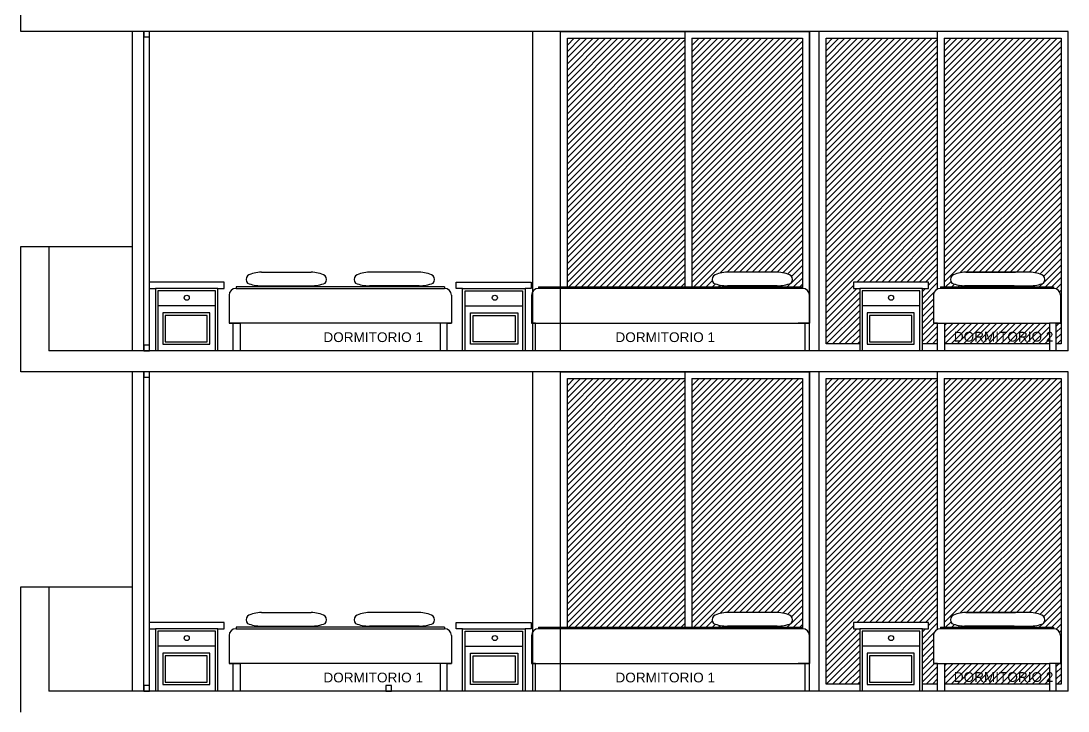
# Model space of a CAD drawing. Header units: millimetres. Extents: x 1217 to 2428, y 234 to 644.
# Drawn here: x 2231.04 to 2238.57, y 423.81 to 428.78 of the extents above; entities that cross this region are included whole.
import ezdxf

# ---------------------------------------------------------------- set-up
doc = ezdxf.new("R2010")
doc.units = ezdxf.units.MM
for name, color, linetype in [('0.1', 251, 'Continuous'), ('0.2', 2, 'Continuous'), ('0.3', 6, 'Continuous'), ('MURO', 5, 'Continuous'), ('Texto', 1, 'Continuous')]:
    doc.layers.add(name, color=color, linetype=linetype)
doc.styles.get("Standard").update_dxf_attribs({"font": 'arial.ttf'})

msp = doc.modelspace()

# ---------------------------------------------------------------- hatches: boundary and pattern name
at = {"layer": '0.1', "ltscale": 3}
h = msp.add_hatch(dxfattribs=at)
h.set_pattern_fill('ANSI31', color=256, scale=0.01)
h.set_pattern_definition([(45, (0, 9.800038599376421), (-0.02245064030267288, 0.02245064030267288), [])])
h.paths.add_polyline_path([(2235.864205149866, 426.8610393877161), (2236.659894773511, 426.861039387222), (2236.659894773511, 428.6510490371032), (2235.864205149866, 428.6510490371032)])
h.paths.add_polyline_path([(2236.477339491375, 426.9669124941668, -0.1255987933036934), (2236.578293150946, 426.9411467214417, -0.3408319797234484), (2236.578293151699, 426.8880628590089, -0.09102825438289922), (2236.477339488797, 426.869530022397), (2236.119895101941, 426.8695300242597, -0.09102825182130879), (2236.018941441927, 426.8880628608716, -0.3408319797234297), (2236.01894144268, 426.9411467233044, -0.1255987959502994), (2236.119895104446, 426.9669124960294)], flags=16)
h.paths.add_polyline_path([(2235.814205149866, 428.6510490371032), (2234.968515526221, 428.6510490371032), (2234.968515526221, 426.8610393882722), (2235.814205149866, 426.8610393877471)])
h = msp.add_hatch(dxfattribs=at)
h.set_pattern_fill('ANSI31', color=256, scale=0.01)
h.set_pattern_definition([(45, (422.4179387353875, -270.7735018223568), (-0.02245064030267288, 0.02245064030267288), [])])
edge = h.paths.add_edge_path()
edge.add_line((2237.680279686146, 428.6510393872593), (2238.521260985167, 428.6510393872593))
edge.add_line((2238.521260985167, 428.6510393872593), (2238.516689599068, 426.8010393876318))
edge.add_arc((2238.466689599068, 426.8010393876316), 0.0500000000001819, 360.0000000002606, 450)
edge.add_line((2238.466689599068, 426.8510393876318), (2238.466703417567, 426.8610393871589))
edge.add_line((2238.466703417567, 426.8610393871589), (2237.680279686146, 426.8610393876472))
edge.add_line((2237.680279686146, 426.8610393876472), (2237.680279686146, 428.6510393872593))
edge = h.paths.add_edge_path(flags=16)
edge.add_arc((2237.768305684479, 426.914604789737), 0.04346014252858307, 142.3584956074934, 217.6415027668287, ccw=False)
edge.add_arc((2237.834845541957, 426.7562547979625), 0.2106576962042713, 450.0000002986982, 478.6351777559512, ccw=False)
edge.add_line((2237.834845540859, 426.9669124941668), (2238.192289928887, 426.9669124960635))
edge.add_line((2238.192289928887, 426.9669124960635), (2238.293888672382, 426.9669124960294))
edge.add_arc((2238.293888667317, 426.7562547998245), 0.2106576962048622, 421.36482224402175, 449.9999986225251, ccw=False)
edge.add_arc((2238.360428524796, 426.9146047916), 0.04346014252840516, 322.3584972324491, 397.6415043921505, ccw=False)
edge.add_arc((2238.293888667318, 427.1537581758298), 0.2842281515700908, 270.0000002986598, 290.8048014433102, ccw=False)
edge.add_line((2238.293888668799, 426.8695300242597), (2237.834845543168, 426.869530022397))
edge.add_arc((2237.834845541957, 427.15375817397), 0.284228151572961, 249.1951985568116, 270.0000002441164, ccw=False)
h.paths.add_polyline_path([(2237.68228959913, 426.6010393869408), (2238.436689599098, 426.6010393865016), (2238.436689599098, 426.4510393872592), (2237.68228959913, 426.4510393872592)])
h.paths.add_polyline_path([(2238.486689599087, 426.6010393874456), (2238.516689599115, 426.6010393874456), (2238.516689599115, 426.8010394064951), (2238.521260985167, 428.6510393872593), (2238.521260985167, 426.4510393872592), (2238.486689599087, 426.4510393872592)])
edge = h.paths.add_edge_path()
edge.add_line((2236.829894773511, 428.6510393872593), (2237.630279686146, 428.6510393872593))
edge.add_line((2237.630279686146, 428.6510393872593), (2237.630279686146, 426.8459344177472))
edge.add_arc((2237.652289599161, 426.8010393876321), 0.04999999999972937, 476.1165316067194, 540.0000000003257)
edge.add_line((2237.602289599161, 426.8010393876318), (2237.602289599114, 426.6010393874456))
edge.add_line((2237.602289599114, 426.6010393874456), (2237.632289599142, 426.6010393874456))
edge.add_line((2237.632289599142, 426.6010393874456), (2237.632289599142, 426.4510393872592))
edge.add_line((2237.632289599142, 426.4510393872592), (2237.522472039078, 426.4510393872592))
edge.add_line((2237.522472039078, 426.4510393872592), (2237.522472039078, 426.8510393860561))
edge.add_line((2237.522472039078, 426.8510393860561), (2237.56747203912, 426.8510393860561))
edge.add_line((2237.56747203912, 426.8510393860561), (2237.56747203912, 426.8960393859816))
edge.add_line((2237.56747203912, 426.8960393859816), (2237.072472039125, 426.8960393859816))
edge.add_line((2237.072472039125, 426.8960393859816), (2237.027472039083, 426.8960393859816))
edge.add_line((2237.027472039083, 426.8960393859816), (2237.027472039083, 426.8510393860561))
edge.add_line((2237.027472039083, 426.8510393860561), (2237.072472039125, 426.8510393860561))
edge.add_line((2237.072472039125, 426.8510393860561), (2237.072472039125, 426.4510393872592))
edge.add_line((2237.072472039125, 426.4510393872592), (2236.829894773511, 426.4510393872592))
edge.add_line((2236.829894773511, 426.4510393872592), (2236.829894773511, 428.6510393872593))
h = msp.add_hatch(dxfattribs=at)
h.set_pattern_fill('ANSI31', color=256, scale=0.01)
h.set_pattern_definition([(45, (0, 7.350028949532316), (-0.02245064030267288, 0.02245064030267288), [])])
h.paths.add_polyline_path([(2236.659894773511, 426.2010393872591), (2235.864205149866, 426.2010393872591), (2235.864205149866, 424.411029737872), (2236.659894773511, 424.4110297373779)])
h.paths.add_polyline_path([(2236.477339491375, 424.5169028443227, -0.1255987933036934), (2236.578293150946, 424.4911370715976, -0.3408319797234484), (2236.578293151699, 424.4380532091648, -0.09102825438289922), (2236.477339488797, 424.4195203725529), (2236.119895101941, 424.4195203744156, -0.09102825182130879), (2236.018941441927, 424.4380532110275, -0.3408319797234297), (2236.01894144268, 424.4911370734603, -0.1255987959502994), (2236.119895104446, 424.5169028461853)], flags=16)
h.paths.add_polyline_path([(2235.814205149866, 426.2010393872591), (2234.968515526221, 426.2010393872591), (2234.968515526221, 424.4110297384281), (2235.814205149866, 424.411029737903)])
h = msp.add_hatch(dxfattribs=at)
h.set_pattern_fill('ANSI31', color=256, scale=0.01)
h.set_pattern_definition([(45, (422.4179387353875, -273.2235114722009), (-0.02245064030267288, 0.02245064030267288), [])])
edge = h.paths.add_edge_path()
edge.add_line((2237.680279686146, 426.2010297374152), (2238.521260985167, 426.2010297374152))
edge.add_line((2238.521260985167, 426.2010297374152), (2238.516689599068, 424.3510297377877))
edge.add_arc((2238.466689599068, 424.3510297377875), 0.0500000000001819, 360.0000000002606, 450)
edge.add_line((2238.466689599068, 424.4010297377877), (2238.466703417567, 424.4110297373148))
edge.add_line((2238.466703417567, 424.4110297373148), (2237.680279686146, 424.4110297378031))
edge.add_line((2237.680279686146, 424.4110297378031), (2237.680279686146, 426.2010297374152))
edge = h.paths.add_edge_path(flags=16)
edge.add_arc((2237.768305684479, 424.4645951398929), 0.04346014252858307, 142.3584956074934, 217.6415027668287, ccw=False)
edge.add_arc((2237.834845541957, 424.3062451481184), 0.2106576962042713, 450.0000002986982, 478.6351777559512, ccw=False)
edge.add_line((2237.834845540859, 424.5169028443227), (2238.192289928887, 424.5169028462194))
edge.add_line((2238.192289928887, 424.5169028462194), (2238.293888672382, 424.5169028461853))
edge.add_arc((2238.293888667317, 424.3062451499804), 0.2106576962048622, 421.36482224402175, 449.9999986225251, ccw=False)
edge.add_arc((2238.360428524796, 424.4645951417559), 0.04346014252840516, 322.3584972324491, 397.6415043921505, ccw=False)
edge.add_arc((2238.293888667318, 424.7037485259856), 0.2842281515700908, 270.0000002986598, 290.8048014433102, ccw=False)
edge.add_line((2238.293888668799, 424.4195203744156), (2237.834845543168, 424.4195203725529))
edge.add_arc((2237.834845541957, 424.7037485241259), 0.284228151572961, 249.1951985568116, 270.0000002441164, ccw=False)
h.paths.add_polyline_path([(2237.68228959913, 424.1510297370967), (2238.436689599098, 424.1510297366575), (2238.436689599098, 424.0010297374151), (2237.68228959913, 424.0010297374151)])
h.paths.add_polyline_path([(2238.486689599087, 424.1510297376014), (2238.516689599115, 424.1510297376014), (2238.516689599115, 424.351029756651), (2238.521260985167, 426.2010297374152), (2238.521260985167, 424.0010297374151), (2238.486689599087, 424.0010297374151)])
edge = h.paths.add_edge_path()
edge.add_line((2236.829894773511, 426.2010297374152), (2237.630279686146, 426.2010297374152))
edge.add_line((2237.630279686146, 426.2010297374152), (2237.630279686146, 424.3959247679031))
edge.add_arc((2237.652289599161, 424.351029737788), 0.04999999999972937, 476.1165316067194, 540.0000000003257)
edge.add_line((2237.602289599161, 424.3510297377877), (2237.602289599114, 424.1510297376014))
edge.add_line((2237.602289599114, 424.1510297376014), (2237.632289599142, 424.1510297376014))
edge.add_line((2237.632289599142, 424.1510297376014), (2237.632289599142, 424.0010297374151))
edge.add_line((2237.632289599142, 424.0010297374151), (2237.522472039078, 424.0010297374151))
edge.add_line((2237.522472039078, 424.0010297374151), (2237.522472039078, 424.401029736212))
edge.add_line((2237.522472039078, 424.401029736212), (2237.56747203912, 424.401029736212))
edge.add_line((2237.56747203912, 424.401029736212), (2237.56747203912, 424.4460297361375))
edge.add_line((2237.56747203912, 424.4460297361375), (2237.072472039125, 424.4460297361375))
edge.add_line((2237.072472039125, 424.4460297361375), (2237.027472039083, 424.4460297361375))
edge.add_line((2237.027472039083, 424.4460297361375), (2237.027472039083, 424.401029736212))
edge.add_line((2237.027472039083, 424.401029736212), (2237.072472039125, 424.401029736212))
edge.add_line((2237.072472039125, 424.401029736212), (2237.072472039125, 424.0010297374151))
edge.add_line((2237.072472039125, 424.0010297374151), (2236.829894773511, 424.0010297374151))
edge.add_line((2236.829894773511, 424.0010297374151), (2236.829894773511, 426.2010297374152))

# ---------------------------------------------------------------- linework, layer by layer
at = {"layer": '0.1', "linetype": 'ByBlock'}
for p, q in [((2234.083707714443, 426.8610393881532, -6.386562786184227e-07), (2232.583693896002, 426.8610393872219, -6.386562786184227e-07)), ((2234.759894773498, 426.8610393884017, -4.344129443627176e-07), (2236.659908591963, 426.861039387222, -4.344129443627176e-07)), ((2237.652289599102, 426.8610393876646, -5.079322534985422e-07), (2238.466703417567, 426.8610393871589, -5.079322534985422e-07)), ((2232.533707714455, 426.8010393876317, -6.386562786184227e-07), (2232.533707714455, 426.6010393874454, -6.386562786184227e-07)), ((2232.583697702201, 426.8510393865141, -6.386562786184227e-07), (2234.083717067017, 426.8510393865141, -6.386562786184227e-07)), ((2234.133707714431, 426.8010393876317, -6.386562786184227e-07), (2234.133707714431, 426.6010393874454, -6.386562786184227e-07)), ((2234.709894773511, 426.8010393876318, -4.344129443627176e-07), (2234.709894773511, 426.6010393874456, -4.344129443627176e-07)), ((2236.659904785764, 426.8510393865142, -4.344129443627176e-07), (2234.759908592, 426.8510393865142, -4.344129443627176e-07)), ((2236.709894773511, 426.8010393876318, -4.344129443627176e-07), (2236.709894773511, 426.6010393874456, -4.344129443627176e-07)), ((2237.602289599114, 426.8010393876318, -4.776684480072712e-07), (2237.602289599114, 426.6010393874456, -4.776684480072712e-07)), ((2238.466689599067, 426.8510393865142, -5.079322534985422e-07), (2237.652303417603, 426.8510393865142, -5.079322534985422e-07)), ((2238.516689599115, 426.8010393876318, -4.776684480072712e-07), (2238.516689599115, 426.6010393874456, -4.776684480072712e-07)), ((2234.133707714431, 426.6010393874454, -6.386562786184227e-07), (2232.533707714455, 426.6010393865141, -6.386562786184227e-07)), ((2232.533707714455, 426.6010393874454, -6.386562786184227e-07), (2232.613707714471, 426.6010393874454, -6.386562786184227e-07)), ((2232.563707714482, 426.6010393874454, -6.386562786184227e-07), (2232.533707714455, 426.6010393874454, -6.386562786184227e-07)), ((2232.563707714482, 426.4010393872592, -6.386562786184227e-07), (2232.563707714482, 426.6010393874454, -6.386562786184227e-07)), ((2232.613707714471, 426.6010393874454, -6.386562786184227e-07), (2232.613707714471, 426.4010393872592, -6.386562786184227e-07)), ((2234.133707714431, 426.6010393874454, -6.386562786184227e-07), (2234.053707714415, 426.6010393874454, -6.386562786184227e-07)), ((2234.103707714403, 426.6010393874454, -6.386562786184227e-07), (2234.133707714431, 426.6010393874454, -6.386562786184227e-07)), ((2234.103707714403, 426.4010393872592, -6.386562786184227e-07), (2234.103707714403, 426.6010393874454, -6.386562786184227e-07)), ((2234.709894773511, 426.6010393874456, -4.344129443627176e-07), (2234.789894773528, 426.6010393874456, -4.344129443627176e-07)), ((2234.739894773539, 426.6010393874456, -4.344129443627176e-07), (2234.709894773511, 426.6010393874456, -4.344129443627176e-07)), ((2234.739894773539, 426.6010393876609, -4.344129443627176e-07), (2236.709894773511, 426.6010393865142, -4.344129443627176e-07)), ((2234.739894773539, 426.4010393872593, -4.344129443627176e-07), (2234.739894773539, 426.6010393874456, -4.344129443627176e-07)), ((2236.709894773511, 426.6010393874456, -4.344129443627176e-07), (2236.629894773495, 426.6010393874456, -4.344129443627176e-07)), ((2236.679894773483, 426.6010393874456, -4.344129443627176e-07), (2236.709894773511, 426.6010393874456, -4.344129443627176e-07)), ((2236.679894773483, 426.4010393872593, -4.344129443627176e-07), (2236.679894773483, 426.6010393874456, -4.344129443627176e-07)), ((2237.602289599114, 426.6010393874456, -4.776684480072712e-07), (2237.68228959913, 426.6010393874456, -4.776684480072712e-07)), ((2237.602289599114, 426.6010393869874, -5.079322534985422e-07), (2238.436689599099, 426.6010393865016, -5.079322534985422e-07)), ((2237.632289599142, 426.6010393874456, -4.776684480072712e-07), (2237.602289599114, 426.6010393874456, -4.776684480072712e-07)), ((2237.632289599142, 426.4010393872593, -4.776684480072712e-07), (2237.632289599142, 426.6010393874456, -4.776684480072712e-07)), ((2238.436689599098, 426.6010393874456, -4.776684480072712e-07), (2238.436689599098, 426.4010393872593, -4.776684480072712e-07)), ((2238.516689599115, 426.6010393874456, -4.776684480072712e-07), (2238.436689599098, 426.6010393874456, -4.776684480072712e-07)), ((2238.486689599087, 426.6010393874456, -4.776684480072712e-07), (2238.516689599115, 426.6010393874456, -4.776684480072712e-07)), ((2238.486689599087, 426.4010393872593, -4.776684480072712e-07), (2238.486689599087, 426.6010393874456, -4.776684480072712e-07)), ((2234.083707714443, 424.4110297383091, -5.917677398218634e-07), (2232.583693896002, 424.4110297373778, -5.917677398218634e-07)), ((2232.583697702201, 424.40102973667, -5.917677398218634e-07), (2234.083717067017, 424.40102973667, -5.917677398218634e-07)), ((2234.759894773498, 424.4110297385576, -3.875244055661584e-07), (2236.659908591963, 424.4110297373779, -3.875244055661584e-07)), ((2236.659904785764, 424.4010297366701, -3.875244055661584e-07), (2234.759908592, 424.4010297366701, -3.875244055661584e-07)), ((2237.652289599102, 424.4110297378205, -4.61043714701983e-07), (2238.466703417567, 424.4110297373148, -4.61043714701983e-07)), ((2238.466689599067, 424.4010297366701, -4.61043714701983e-07), (2237.652303417603, 424.4010297366701, -4.61043714701983e-07)), ((2232.533707714455, 424.3510297377876, -5.917677398218634e-07), (2232.533707714455, 424.1510297376013, -5.917677398218634e-07)), ((2234.133707714431, 424.3510297377876, -5.917677398218634e-07), (2234.133707714431, 424.1510297376013, -5.917677398218634e-07)), ((2234.709894773511, 424.3510297377877, -3.875244055661584e-07), (2234.709894773511, 424.1510297376014, -3.875244055661584e-07)), ((2236.709894773511, 424.3510297377877, -3.875244055661584e-07), (2236.709894773511, 424.1510297376014, -3.875244055661584e-07)), ((2237.602289599114, 424.3510297377877, -4.30779909210712e-07), (2237.602289599114, 424.1510297376014, -4.30779909210712e-07)), ((2238.516689599115, 424.3510297377877, -4.30779909210712e-07), (2238.516689599115, 424.1510297376014, -4.30779909210712e-07)), ((2234.133707714431, 424.1510297376013, -5.917677398218634e-07), (2232.533707714455, 424.15102973667, -5.917677398218634e-07)), ((2232.533707714455, 424.1510297376013, -5.917677398218634e-07), (2232.613707714471, 424.1510297376013, -5.917677398218634e-07)), ((2232.563707714482, 424.1510297376013, -5.917677398218634e-07), (2232.533707714455, 424.1510297376013, -5.917677398218634e-07)), ((2232.563707714482, 423.9510297374151, -5.917677398218634e-07), (2232.563707714482, 424.1510297376013, -5.917677398218634e-07)), ((2232.613707714471, 424.1510297376013, -5.917677398218634e-07), (2232.613707714471, 423.9510297374151, -5.917677398218634e-07)), ((2234.133707714431, 424.1510297376013, -5.917677398218634e-07), (2234.053707714415, 424.1510297376013, -5.917677398218634e-07)), ((2234.103707714403, 424.1510297376013, -5.917677398218634e-07), (2234.133707714431, 424.1510297376013, -5.917677398218634e-07)), ((2234.103707714403, 423.9510297374151, -5.917677398218634e-07), (2234.103707714403, 424.1510297376013, -5.917677398218634e-07)), ((2234.709894773511, 424.1510297376014, -3.875244055661584e-07), (2234.789894773528, 424.1510297376014, -3.875244055661584e-07)), ((2234.739894773539, 424.1510297376014, -3.875244055661584e-07), (2234.709894773511, 424.1510297376014, -3.875244055661584e-07)), ((2234.739894773539, 424.1510297378168, -3.875244055661584e-07), (2236.709894773511, 424.1510297366701, -3.875244055661584e-07)), ((2234.739894773539, 423.9510297374152, -3.875244055661584e-07), (2234.739894773539, 424.1510297376014, -3.875244055661584e-07)), ((2236.709894773511, 424.1510297376014, -3.875244055661584e-07), (2236.629894773495, 424.1510297376014, -3.875244055661584e-07)), ((2236.679894773483, 424.1510297376014, -3.875244055661584e-07), (2236.709894773511, 424.1510297376014, -3.875244055661584e-07)), ((2236.679894773483, 423.9510297374152, -3.875244055661584e-07), (2236.679894773483, 424.1510297376014, -3.875244055661584e-07)), ((2237.602289599114, 424.1510297376014, -4.30779909210712e-07), (2237.68228959913, 424.1510297376014, -4.30779909210712e-07)), ((2237.602289599114, 424.1510297371433, -4.61043714701983e-07), (2238.436689599099, 424.1510297366575, -4.61043714701983e-07)), ((2237.632289599142, 424.1510297376014, -4.30779909210712e-07), (2237.602289599114, 424.1510297376014, -4.30779909210712e-07)), ((2237.632289599142, 423.9510297374152, -4.30779909210712e-07), (2237.632289599142, 424.1510297376014, -4.30779909210712e-07)), ((2238.436689599098, 424.1510297376014, -4.30779909210712e-07), (2238.436689599098, 423.9510297374152, -4.30779909210712e-07)), ((2238.516689599115, 424.1510297376014, -4.30779909210712e-07), (2238.436689599098, 424.1510297376014, -4.30779909210712e-07)), ((2238.486689599087, 424.1510297376014, -4.30779909210712e-07), (2238.516689599115, 424.1510297376014, -4.30779909210712e-07)), ((2238.486689599087, 423.9510297374152, -4.30779909210712e-07), (2238.486689599087, 424.1510297376014, -4.30779909210712e-07))]:
    msp.add_line(p, q, dxfattribs=at)
at = {"layer": '0.1'}
for p, q in [((2234.053707714415, 426.6010393874454, -6.386562786184227e-07), (2234.053707714415, 426.4010393872592, -6.386562786184227e-07)), ((2237.68228959913, 426.6010393874456, -4.776684480072712e-07), (2237.68228959913, 426.4010393872593, -4.776684480072712e-07)), ((2234.053707714415, 424.1510297376013, -5.917677398218634e-07), (2234.053707714415, 423.9510297374151, -5.917677398218634e-07)), ((2237.68228959913, 424.1510297376014, -4.30779909210712e-07), (2237.68228959913, 423.9510297374152, -4.30779909210712e-07))]:
    msp.add_line(p, q, dxfattribs=at)
at = {"layer": '0.1', "ltscale": 3}
for points, elevation in [([(2231.838075969239, 426.4010393872593), (2231.838075969239, 428.7010395883268)], -4.768165259863765e-07), ([(2234.918515526221, 426.8610393883032), (2234.918515526221, 428.7010490371032), (2236.709894773511, 428.7010490371032), (2236.709894773511, 426.8010393876318)], -4.429186606210391e-07), ([(2234.918515526221, 426.8610393883032), (2234.918515526221, 428.7010490371032)], -4.429186606210391e-07), ([(2235.814205149866, 428.7010490371032), (2235.814205149866, 426.8610393877471)], -4.429186606210391e-07), ([(2237.630279686146, 428.7010393872592), (2237.630279686146, 426.8459344177472)], -5.079322534985422e-07), ([(2234.968515526221, 426.8610393882722), (2234.968515526221, 428.6510490371032), (2235.814205149866, 428.6510490371032)], -4.429186606210391e-07), ([(2235.864205149866, 428.6510490371032), (2236.659894773511, 428.6510490371032), (2236.659894773511, 426.8510393876318)], -4.429186606210391e-07), ([(2235.864205149866, 428.6510490371032), (2235.864205149866, 426.8610490374912)], -4.429186606210391e-07), ([(2237.072472039125, 426.4510393872592), (2236.829894773511, 426.4510393872592), (2236.829894773511, 428.6510393872593), (2237.630279686146, 428.6510393872593)], -5.079322534985422e-07), ([(2237.680279686146, 428.6510393872593), (2238.521260985167, 428.6510393872593), (2238.521260985167, 426.4510393872592), (2238.486689599087, 426.4510393872592)], -5.079322534985422e-07), ([(2237.680279686146, 428.6510393872593), (2237.680279686146, 426.8610393876472)], -5.079322534985422e-07), ([(2231.236081931037, 427.1510424032716), (2231.838081930684, 427.1510424032716)], -4.365083528680829e-07), ([(2237.632289599142, 426.4510393872592), (2237.522472039078, 426.4510393872592)], -5.079322534985422e-07), ([(2238.436689599098, 426.4510393872592), (2237.68228959913, 426.4510393872592)], -5.079322534985422e-07), ([(2231.838075969239, 423.9510297374152), (2231.838075969239, 426.2510299384826)], -4.299279871898173e-07), ([(2234.918515526221, 424.4110297384591), (2234.918515526221, 426.2510393872591), (2236.709894773511, 426.2510393872591), (2236.709894773511, 424.3510297377877)], -3.960301218244798e-07), ([(2234.918515526221, 424.4110297384591), (2234.918515526221, 426.2510393872591)], -3.960301218244798e-07), ([(2234.968515526221, 424.4110297384281), (2234.968515526221, 426.2010393872591), (2235.814205149866, 426.2010393872591)], -3.960301218244798e-07), ([(2235.814205149866, 426.2510393872591), (2235.814205149866, 424.411029737903)], -3.960301218244798e-07), ([(2235.864205149866, 426.2010393872591), (2236.659894773511, 426.2010393872591), (2236.659894773511, 424.4010297377877)], -3.960301218244798e-07), ([(2235.864205149866, 426.2010393872591), (2235.864205149866, 424.4110393876471)], -3.960301218244798e-07), ([(2237.072472039125, 424.0010297374151), (2236.829894773511, 424.0010297374151), (2236.829894773511, 426.2010297374152), (2237.630279686146, 426.2010297374152)], -4.61043714701983e-07), ([(2237.630279686146, 426.2510297374151), (2237.630279686146, 424.3959247679031)], -4.61043714701983e-07), ([(2237.680279686146, 426.2010297374152), (2238.521260985167, 426.2010297374152), (2238.521260985167, 424.0010297374151), (2238.486689599087, 424.0010297374151)], -4.61043714701983e-07), ([(2237.680279686146, 426.2010297374152), (2237.680279686146, 424.4110297378031)], -4.61043714701983e-07), ([(2231.236081931037, 424.7010327534275), (2231.838081930684, 424.7010327534275)], -3.896198140715237e-07), ([(2237.632289599142, 424.0010297374151), (2237.522472039078, 424.0010297374151)], -4.61043714701983e-07), ([(2238.436689599098, 424.0010297374151), (2237.68228959913, 424.0010297374151)], -4.61043714701983e-07)]:
    msp.add_lwpolyline(points, dxfattribs=dict(at, elevation=elevation))
at = {"layer": '0.1'}
for points, elevation in [([(2232.766262997688, 426.9669124942008), (2233.123707384617, 426.9669124960634)], -6.386562786184227e-07), ([(2233.901151771589, 426.9669124942008), (2233.543707384659, 426.9669124960634)], -6.386562786184227e-07), ([(2236.477339490278, 426.9669124942009), (2236.119895103348, 426.9669124960635)], -4.344129443627176e-07), ([(2238.293920525614, 426.9669124936205), (2237.82509119052, 426.9669124960635)], -5.079322534985422e-07), ([(2237.834845541957, 426.9669124942009), (2238.192289928887, 426.9669124960635)], -4.776684480072712e-07), ([(2232.766262997688, 426.869530022304), (2233.123707384617, 426.8695300241667)], -6.386562786184227e-07), ([(2233.901151771589, 426.869530022304), (2233.543707384659, 426.8695300241667)], -6.386562786184227e-07), ([(2236.477339490278, 426.8695300223042), (2236.119895103348, 426.8695300241668)], -4.344129443627176e-07), ([(2238.18253557745, 426.8695300223042), (2237.82509119052, 426.8695300241668)], -5.079322534985422e-07), ([(2237.834845541957, 426.8695300223042), (2238.293904420875, 426.8695300246964)], -4.776684480072712e-07), ([(2232.766262997688, 424.5169028443567), (2233.123707384617, 424.5169028462193)], -5.917677398218634e-07), ([(2233.901151771589, 424.5169028443567), (2233.543707384659, 424.5169028462193)], -5.917677398218634e-07), ([(2236.477339490278, 424.5169028443568), (2236.119895103348, 424.5169028462194)], -3.875244055661584e-07), ([(2238.293920525614, 424.5169028437764), (2237.82509119052, 424.5169028462194)], -4.61043714701983e-07), ([(2237.834845541957, 424.5169028443568), (2238.192289928887, 424.5169028462194)], -4.30779909210712e-07), ([(2232.766262997688, 424.4195203724599), (2233.123707384617, 424.4195203743226)], -5.917677398218634e-07), ([(2233.901151771589, 424.4195203724599), (2233.543707384659, 424.4195203743226)], -5.917677398218634e-07), ([(2236.477339490278, 424.4195203724601), (2236.119895103348, 424.4195203743227)], -3.875244055661584e-07), ([(2238.18253557745, 424.4195203724601), (2237.82509119052, 424.4195203743227)], -4.61043714701983e-07), ([(2237.834845541957, 424.4195203724601), (2238.293904420875, 424.4195203748523)], -4.30779909210712e-07)]:
    msp.add_lwpolyline(points, dxfattribs=dict(at, elevation=elevation))
at = {"layer": '0.1', "linetype": 'ByBlock'}
for points, elevation in [([(2232.453890154419, 426.8510393865141), (2232.498890154461, 426.8510393865141), (2232.498890154461, 426.8960393864396), (2232.003890154465, 426.8960393864396), (2231.958890154423, 426.8960393864396), (2231.958890154423, 426.8510393865141), (2232.003890154465, 426.8510393865141)], -6.394440143626294e-07), ([(2232.583693896002, 426.8610393872219), (2232.583707714501, 426.8510393874454)], -6.386562786184227e-07), ([(2234.083707714443, 426.8610393872219), (2234.083693895944, 426.8510393874454)], -6.386562786184227e-07), ([(2234.213525274467, 426.8510393865141), (2234.168525274425, 426.8510393865141), (2234.168525274425, 426.8960393864396), (2234.66352527442, 426.8960393864396), (2234.708525274462, 426.8960393864396), (2234.708525274462, 426.8510393865141), (2234.66352527442, 426.8510393865141)], -6.394440143626294e-07), ([(2234.7598947735, 426.861039387222), (2234.759908591998, 426.8510393874456)], -4.344129443627176e-07), ([(2236.659908591963, 426.861039387222), (2236.659894773465, 426.8510393874456)], -4.344129443627176e-07), ([(2237.522472039078, 426.8510393860561), (2237.56747203912, 426.8510393860561), (2237.56747203912, 426.8960393859816), (2237.072472039125, 426.8960393859816), (2237.027472039083, 426.8960393859816), (2237.027472039083, 426.8510393860561), (2237.072472039125, 426.8510393860561)], -5.087199892427489e-07), ([(2237.652289599102, 426.861039387222), (2237.652303417601, 426.8510393874456)], -4.776684480072712e-07), ([(2238.466703417567, 426.861039387222), (2238.466689599068, 426.8510393874456)], -4.776684480072712e-07), ([(2232.453890154419, 426.4010393872592), (2232.453890154419, 426.8510393865141), (2232.003890154465, 426.8510393865141), (2232.003890154465, 426.4010393872592)], -6.394440143626294e-07), ([(2232.435890154495, 426.4010393872592), (2232.435890154495, 426.833039387289), (2232.021890154505, 426.833039387289), (2232.021890154505, 426.4010393872592)], -6.394440143626294e-07), ([(2234.213525274467, 426.4010393872592), (2234.213525274467, 426.8510393865141), (2234.66352527442, 426.8510393865141), (2234.66352527442, 426.4010393872592)], -6.394440143626294e-07), ([(2234.231525274391, 426.4010393872592), (2234.231525274391, 426.833039387289), (2234.64552527438, 426.833039387289), (2234.64552527438, 426.4010393872592)], -6.394440143626294e-07), ([(2237.522472039078, 426.4010393868011), (2237.522472039078, 426.8510393860561), (2237.072472039125, 426.8510393860561), (2237.072472039125, 426.4010393868011)], -5.087199892427489e-07), ([(2237.504472039155, 426.4010393868011), (2237.504472039155, 426.8330393868309), (2237.090472039165, 426.8330393868309), (2237.090472039165, 426.4010393868011)], -5.087199892427489e-07), ([(2232.435890154495, 426.7261343702409), (2232.021890154505, 426.7261343702409)], -6.353438571214959e-07), ([(2234.231525274391, 426.7261343702409), (2234.64552527438, 426.7261343702409)], -6.353438571214959e-07), ([(2237.504472039155, 426.7261343697828), (2237.090472039165, 426.7261343697828)], -5.046198320016155e-07), ([(2232.453890154419, 424.40102973667), (2232.498890154461, 424.40102973667), (2232.498890154461, 424.4460297365955), (2232.003890154465, 424.4460297365955), (2231.958890154423, 424.4460297365955), (2231.958890154423, 424.40102973667), (2232.003890154465, 424.40102973667)], -5.925554755660701e-07), ([(2232.453890154419, 423.9510297374151), (2232.453890154419, 424.40102973667), (2232.003890154465, 424.40102973667), (2232.003890154465, 423.9510297374151)], -5.925554755660701e-07), ([(2232.435890154495, 423.9510297374151), (2232.435890154495, 424.3830297374449), (2232.021890154505, 424.3830297374449), (2232.021890154505, 423.9510297374151)], -5.925554755660701e-07), ([(2232.583693896002, 424.4110297373778), (2232.583707714501, 424.4010297376013)], -5.917677398218634e-07), ([(2234.083707714443, 424.4110297373778), (2234.083693895944, 424.4010297376013)], -5.917677398218634e-07), ([(2234.213525274467, 424.40102973667), (2234.168525274425, 424.40102973667), (2234.168525274425, 424.4460297365955), (2234.66352527442, 424.4460297365955), (2234.708525274462, 424.4460297365955), (2234.708525274462, 424.40102973667), (2234.66352527442, 424.40102973667)], -5.925554755660701e-07), ([(2234.213525274467, 423.9510297374151), (2234.213525274467, 424.40102973667), (2234.66352527442, 424.40102973667), (2234.66352527442, 423.9510297374151)], -5.925554755660701e-07), ([(2234.231525274391, 423.9510297374151), (2234.231525274391, 424.3830297374449), (2234.64552527438, 424.3830297374449), (2234.64552527438, 423.9510297374151)], -5.925554755660701e-07), ([(2234.7598947735, 424.4110297373779), (2234.759908591998, 424.4010297376014)], -3.875244055661584e-07), ([(2236.659908591963, 424.4110297373779), (2236.659894773465, 424.4010297376014)], -3.875244055661584e-07), ([(2237.522472039078, 424.401029736212), (2237.56747203912, 424.401029736212), (2237.56747203912, 424.4460297361375), (2237.072472039125, 424.4460297361375), (2237.027472039083, 424.4460297361375), (2237.027472039083, 424.401029736212), (2237.072472039125, 424.401029736212)], -4.618314504461897e-07), ([(2237.522472039078, 423.951029736957), (2237.522472039078, 424.401029736212), (2237.072472039125, 424.401029736212), (2237.072472039125, 423.951029736957)], -4.618314504461897e-07), ([(2237.504472039155, 423.951029736957), (2237.504472039155, 424.3830297369868), (2237.090472039165, 424.3830297369868), (2237.090472039165, 423.951029736957)], -4.618314504461897e-07), ([(2237.652289599102, 424.4110297373779), (2237.652303417601, 424.4010297376014)], -4.30779909210712e-07), ([(2238.466703417567, 424.4110297373779), (2238.466689599068, 424.4010297376014)], -4.30779909210712e-07), ([(2232.435890154495, 424.2761247203968), (2232.021890154505, 424.2761247203968)], -5.884553183249366e-07), ([(2234.231525274391, 424.2761247203968), (2234.64552527438, 424.2761247203968)], -5.884553183249366e-07), ([(2237.504472039155, 424.2761247199387), (2237.090472039165, 424.2761247199387)], -4.577312932050562e-07)]:
    msp.add_lwpolyline(points, dxfattribs=dict(at, elevation=elevation))
for points, elevation in [([(2232.395288335207, 426.6738118614736), (2232.056045782567, 426.6738118614736), (2232.056045782567, 426.4490461602542), (2232.395288335207, 426.4490461602542)], -6.353438571214959e-07), ([(2232.377288335167, 426.6558118622485), (2232.074045782607, 426.6558118622485), (2232.074045782607, 426.4670461594793), (2232.377288335167, 426.4670461594793)], -6.353438571214959e-07), ([(2234.272127093679, 426.6738118614736), (2234.611369646319, 426.6738118614736), (2234.611369646319, 426.4490461602542), (2234.272127093679, 426.4490461602542)], -6.353438571214959e-07), ([(2234.290127093719, 426.6558118622485), (2234.593369646278, 426.6558118622485), (2234.593369646278, 426.4670461594793), (2234.290127093719, 426.4670461594793)], -6.353438571214959e-07), ([(2237.463870219867, 426.6738118610156), (2237.124627667227, 426.6738118610156), (2237.124627667227, 426.4490461597961), (2237.463870219867, 426.4490461597961)], -5.046198320016155e-07), ([(2237.445870219827, 426.6558118617904), (2237.142627667267, 426.6558118617904), (2237.142627667267, 426.4670461590213), (2237.445870219827, 426.4670461590213)], -5.046198320016155e-07), ([(2232.395288335207, 424.2238022116295), (2232.056045782567, 424.2238022116295), (2232.056045782567, 423.9990365104101), (2232.395288335207, 423.9990365104101)], -5.884553183249366e-07), ([(2234.272127093679, 424.2238022116295), (2234.611369646319, 424.2238022116295), (2234.611369646319, 423.9990365104101), (2234.272127093679, 423.9990365104101)], -5.884553183249366e-07), ([(2237.463870219867, 424.2238022111715), (2237.124627667227, 424.2238022111715), (2237.124627667227, 423.999036509952), (2237.463870219867, 423.999036509952)], -4.577312932050562e-07), ([(2232.377288335167, 424.2058022124044), (2232.074045782607, 424.2058022124044), (2232.074045782607, 424.0170365096352), (2232.377288335167, 424.0170365096352)], -5.884553183249366e-07), ([(2234.290127093719, 424.2058022124044), (2234.593369646278, 424.2058022124044), (2234.593369646278, 424.0170365096352), (2234.290127093719, 424.0170365096352)], -5.884553183249366e-07), ([(2237.445870219827, 424.2058022119463), (2237.142627667267, 424.2058022119463), (2237.142627667267, 424.0170365091772), (2237.445870219827, 424.0170365091772)], -4.577312932050562e-07)]:
    msp.add_lwpolyline(points, close=True, dxfattribs=dict(at, elevation=elevation))
for centre in [(2232.228890154442, 426.7836044367137, -6.353438571214959e-07), (2234.446135920015, 426.7836044367137, -6.353438571214959e-07), (2237.297472039102, 426.7836044362557, -5.046198320016155e-07), (2232.228890154442, 424.3335947868696, -5.884553183249366e-07), (2234.446135920015, 424.3335947868696, -5.884553183249366e-07), (2237.297472039102, 424.3335947864116, -4.577312932050562e-07)]:
    msp.add_circle(centre, 0.01818143930180339, dxfattribs=at)
for centre, radius, start, end in [((2232.69972314021, 426.9146047897372, -6.386562786184227e-07), 0.0434601425285245, 142.358496543553, 217.641503456447), ((2232.766262997688, 426.7562547979611, -6.386562786184227e-07), 0.2106576962055347, 90, 118.6351779363075), ((2236.477339490278, 426.7562547979612, -4.344129443627176e-07), 0.2106576962055347, 61.36482206369213, 90), ((2236.543879347756, 426.9146047897373, -4.344129443627176e-07), 0.0434601425285245, 322.3584965435509, 37.64150345644708), ((2232.766262997688, 427.1537581739682, -6.386562786184227e-07), 0.284228151571254, 249.1951986211315, 270), ((2236.477339490278, 427.1537581739683, -4.344129443627176e-07), 0.284228151571254, 270, 290.8048013788546), ((2232.583707714501, 426.8010393876317, -6.386562786184227e-07), 0.05, 90, 180), ((2234.083707714385, 426.8010393876317, -6.386562786184227e-07), 0.05, 0, 90), ((2234.759894773558, 426.8010393876318, -4.344129443627176e-07), 0.05, 90, 180), ((2236.659894773465, 426.8010393876318, -4.344129443627176e-07), 0.05, 0, 90), ((2237.652289599161, 426.8010393876318, -4.776684480072712e-07), 0.05, 90, 180), ((2238.466689599068, 426.8010393876318, -4.776684480072712e-07), 0.05, 0, 90), ((2232.69972314021, 424.464595139893, -5.917677398218634e-07), 0.0434601425285245, 142.358496543553, 217.641503456447), ((2232.766262997688, 424.306245148117, -5.917677398218634e-07), 0.2106576962055347, 90, 118.6351779363075), ((2236.477339490278, 424.3062451481171, -3.875244055661584e-07), 0.2106576962055347, 61.36482206369213, 90), ((2236.543879347756, 424.4645951398932, -3.875244055661584e-07), 0.0434601425285245, 322.3584965435509, 37.64150345644708), ((2232.583707714501, 424.3510297377876, -5.917677398218634e-07), 0.05, 90, 180), ((2232.766262997688, 424.7037485241241, -5.917677398218634e-07), 0.284228151571254, 249.1951986211315, 270), ((2234.083707714385, 424.3510297377876, -5.917677398218634e-07), 0.05, 0, 90), ((2234.759894773558, 424.3510297377877, -3.875244055661584e-07), 0.05, 90, 180), ((2236.477339490278, 424.7037485241242, -3.875244055661584e-07), 0.284228151571254, 270, 290.8048013788546), ((2236.659894773465, 424.3510297377877, -3.875244055661584e-07), 0.05, 0, 90), ((2237.652289599161, 424.3510297377877, -4.30779909210712e-07), 0.05, 90, 180), ((2238.466689599068, 424.3510297377877, -4.30779909210712e-07), 0.05, 0, 90)]:
    msp.add_arc(centre, radius, start, end, dxfattribs=at)
at = {"layer": '0.1'}
for centre, radius, start, end in [((2233.123707384617, 426.7562547998238, -6.386562786184227e-07), 0.2106576962055347, 61.36482206369252, 90), ((2233.190247242096, 426.9146047915998, -6.386562786184227e-07), 0.0434601425285245, 322.358496543553, 37.64150345644702), ((2233.477167527181, 426.9146047915998, -6.386562786184227e-07), 0.0434601425285245, 142.358496543553, 217.641503456447), ((2233.543707384659, 426.7562547998238, -6.386562786184227e-07), 0.2106576962055347, 90, 118.6351779363075), ((2233.901151771589, 426.7562547979611, -6.386562786184227e-07), 0.2106576962055347, 61.36482206369252, 90), ((2233.967691629067, 426.9146047897372, -6.386562786184227e-07), 0.0434601425285245, 322.358496543553, 37.64150345644702), ((2236.05335524587, 426.9146047915999, -4.344129443627176e-07), 0.0434601425285245, 142.3584965435529, 217.6415034564471), ((2236.119895103348, 426.7562547998239, -4.344129443627176e-07), 0.2106576962055347, 90, 118.6351779363079), ((2237.768305684478, 426.9146047897373, -4.776684480072712e-07), 0.0434601425285245, 142.3584965435525, 217.6415034564475), ((2237.834845541957, 426.7562547979612, -4.776684480072712e-07), 0.2106576962055347, 90, 118.6351779363075), ((2238.293888667318, 426.7562547998239, -4.474046425160002e-07), 0.2106576962055347, 61.36482206369245, 90), ((2238.360428524796, 426.9146047915999, -4.474046425160002e-07), 0.0434601425285245, 322.3584965435525, 37.64150345644747), ((2233.123707384617, 427.1537581758308, -6.386562786184227e-07), 0.284228151571254, 270, 290.8048013788684), ((2233.543707384659, 427.1537581758308, -6.386562786184227e-07), 0.284228151571254, 249.1951986211315, 270), ((2233.901151771589, 427.1537581739682, -6.386562786184227e-07), 0.284228151571254, 270, 290.8048013788684), ((2236.119895103348, 427.1537581758309, -4.344129443627176e-07), 0.284228151571254, 249.1951986211454, 270), ((2237.834845541957, 427.1537581739683, -4.776684480072712e-07), 0.284228151571254, 249.1951986211194, 270), ((2238.293888667318, 427.1537581758309, -4.474046425160002e-07), 0.284228151571254, 270, 290.8048013788804), ((2233.123707384617, 424.3062451499796, -5.917677398218634e-07), 0.2106576962055347, 61.36482206369252, 90), ((2233.190247242096, 424.4645951417557, -5.917677398218634e-07), 0.0434601425285245, 322.358496543553, 37.64150345644702), ((2233.477167527181, 424.4645951417557, -5.917677398218634e-07), 0.0434601425285245, 142.358496543553, 217.641503456447), ((2233.543707384659, 424.3062451499796, -5.917677398218634e-07), 0.2106576962055347, 90, 118.6351779363075), ((2233.901151771589, 424.306245148117, -5.917677398218634e-07), 0.2106576962055347, 61.36482206369252, 90), ((2233.967691629067, 424.464595139893, -5.917677398218634e-07), 0.0434601425285245, 322.358496543553, 37.64150345644702), ((2236.05335524587, 424.4645951417558, -3.875244055661584e-07), 0.0434601425285245, 142.3584965435529, 217.6415034564471), ((2236.119895103348, 424.3062451499798, -3.875244055661584e-07), 0.2106576962055347, 90, 118.6351779363079), ((2237.768305684478, 424.4645951398932, -4.30779909210712e-07), 0.0434601425285245, 142.3584965435525, 217.6415034564475), ((2237.834845541957, 424.3062451481171, -4.30779909210712e-07), 0.2106576962055347, 90, 118.6351779363075), ((2238.293888667318, 424.3062451499798, -4.00516103719441e-07), 0.2106576962055347, 61.36482206369245, 90), ((2238.360428524796, 424.4645951417558, -4.00516103719441e-07), 0.0434601425285245, 322.3584965435525, 37.64150345644747), ((2233.123707384617, 424.7037485259867, -5.917677398218634e-07), 0.284228151571254, 270, 290.8048013788684), ((2233.543707384659, 424.7037485259867, -5.917677398218634e-07), 0.284228151571254, 249.1951986211315, 270), ((2233.901151771589, 424.7037485241241, -5.917677398218634e-07), 0.284228151571254, 270, 290.8048013788684), ((2236.119895103348, 424.7037485259868, -3.875244055661584e-07), 0.284228151571254, 249.1951986211454, 270), ((2237.834845541957, 424.7037485241242, -4.30779909210712e-07), 0.284228151571254, 249.1951986211194, 270), ((2238.293888667318, 424.7037485259868, -4.00516103719441e-07), 0.284228151571254, 270, 290.8048013788804)]:
    msp.add_arc(centre, radius, start, end, dxfattribs=at)
at = {"layer": '0.2', "ltscale": 3}
for points, elevation in [([(2231.920916687718, 426.4010393872593), (2231.920916687718, 428.7010395883268)], -4.989401339895735e-07), ([(2231.960916390386, 426.4010393872593), (2231.960916390386, 428.7010395883268)], -4.978616271156134e-07), ([(2231.920916687718, 423.9510297374152), (2231.920916687718, 426.2510299384826)], -4.520515951930142e-07), ([(2231.960916390386, 423.9510297374152), (2231.960916390386, 426.2510299384826)], -4.509730883190542e-07)]:
    msp.add_lwpolyline(points, dxfattribs=dict(at, elevation=elevation))
at = {"layer": '0.3'}
for points, elevation in [([(2231.920916687718, 428.6610522537391), (2231.960916687755, 428.6610522537391), (2231.960916687755, 428.7010522537182), (2231.920916687718, 428.7010522537182), (2231.920916687718, 428.6610522537391)], -5.27515734154345e-07), ([(2231.920916687718, 428.6610522537391), (2231.960916687755, 428.6610522537391), (2231.960916687755, 428.7010522537182), (2231.920916687718, 428.7010522537182), (2231.920916687718, 428.6610522537391)], -5.27515734154345e-07), ([(2231.920916687718, 428.6610490371243), (2231.960916687755, 428.6610490371243), (2231.960916687755, 428.7010490371033), (2231.920916687718, 428.7010490371033), (2231.920916687718, 428.6610490371243)], -5.27515734154345e-07), ([(2231.920916687718, 428.6610490371243), (2231.960916687755, 428.6610490371243), (2231.960916687755, 428.7010490371033), (2231.920916687718, 428.7010490371033), (2231.920916687718, 428.6610490371243)], -5.27515734154345e-07), ([(2231.920916687718, 426.4010393872593), (2231.960916687755, 426.4010393872593), (2231.960916687755, 426.4410393872383), (2231.920916687718, 426.4410393872383), (2231.920916687718, 426.4010393872593)], -4.310159562949126e-07), ([(2231.920916687718, 426.4010393872593), (2231.960916687755, 426.4010393872593), (2231.960916687755, 426.4410393872383), (2231.920916687718, 426.4410393872383), (2231.920916687718, 426.4010393872593)], -4.310159562949126e-07), ([(2231.920916687718, 426.211042603895), (2231.960916687755, 426.211042603895), (2231.960916687755, 426.2510426038741), (2231.920916687718, 426.2510426038741), (2231.920916687718, 426.211042603895)], -4.806271953577857e-07), ([(2231.920916687718, 426.211042603895), (2231.960916687755, 426.211042603895), (2231.960916687755, 426.2510426038741), (2231.920916687718, 426.2510426038741), (2231.920916687718, 426.211042603895)], -4.806271953577857e-07), ([(2231.920916687718, 426.2110393872802), (2231.960916687755, 426.2110393872802), (2231.960916687755, 426.2510393872592), (2231.920916687718, 426.2510393872592), (2231.920916687718, 426.2110393872802)], -4.806271953577857e-07), ([(2231.920916687718, 426.2110393872802), (2231.960916687755, 426.2110393872802), (2231.960916687755, 426.2510393872592), (2231.920916687718, 426.2510393872592), (2231.920916687718, 426.2110393872802)], -4.806271953577857e-07), ([(2231.920916687718, 423.9510297374152), (2231.960916687755, 423.9510297374152), (2231.960916687755, 423.9910297373942), (2231.920916687718, 423.9910297373942), (2231.920916687718, 423.9510297374152)], -3.841274174983534e-07), ([(2231.920916687718, 423.9510297374152), (2231.960916687755, 423.9510297374152), (2231.960916687755, 423.9910297373942), (2231.920916687718, 423.9910297373942), (2231.920916687718, 423.9510297374152)], -3.841274174983534e-07), ([(2233.661890830198, 423.9510391861917), (2233.701890830236, 423.9510391861917), (2233.701890830236, 423.9910391861707), (2233.661890830198, 423.9910391861707), (2233.661890830198, 423.9510391861917)], -3.841274174983534e-07), ([(2233.661890830198, 423.9510391861917), (2233.701890830236, 423.9510391861917), (2233.701890830236, 423.9910391861707), (2233.661890830198, 423.9910391861707), (2233.661890830198, 423.9510391861917)], -3.841274174983534e-07)]:
    msp.add_lwpolyline(points, dxfattribs=dict(at, elevation=elevation))
at = {"layer": '0.3', "ltscale": 3}
for points, elevation in [([(2236.709894773511, 426.4010393872593), (2236.709894773511, 428.7010395883268)], -4.344129443627176e-07), ([(2236.779894773511, 426.4010393872593), (2236.779894773511, 428.7010395883268)], -4.342407209434559e-07), ([(2236.709894773511, 423.9510297374152), (2236.709894773511, 426.2510299384826)], -3.875244055661584e-07), ([(2236.779894773511, 423.9510297374152), (2236.779894773511, 426.2510299384826)], -3.873521821468966e-07)]:
    msp.add_lwpolyline(points, dxfattribs=dict(at, elevation=elevation))
at = {"layer": 'MURO', "ltscale": 3}
for p, q in [((2234.718529889083, 426.4010393872593, -4.806271953577857e-07), (2234.718529889083, 428.7010395883268, -4.806271953577857e-07)), ((2234.718529889083, 423.9510297374152, -4.337386565612265e-07), (2234.718529889083, 426.2510299384826, -4.337386565612265e-07))]:
    msp.add_line(p, q, dxfattribs=at)
for points, elevation in [([(2231.036081931036, 428.7010490371033), (2231.036081931036, 429.6010490371033), (2231.236081931037, 429.6010490371033), (2231.236081931037, 428.8510490371034)], -5.666286724301755e-07), ([(2234.718529889083, 428.7010490371033), (2231.036081931036, 428.7010490371033)], -5.470992148101478e-07), ([(2234.718529889083, 428.7010490371032), (2231.644901418997, 428.7010490371033)], -5.19744848946882e-07), ([(2238.571088173407, 428.7010490371031), (2233.57905011172, 428.7010490371032)], -4.728563101503227e-07), ([(2234.718529889083, 426.4010393872593), (2234.718529889083, 428.7010395883268)], -4.806271953577857e-07), ([(2234.918528561855, 426.4010393872593), (2234.918528561854, 428.7010395883268)], -4.806271953577857e-07), ([(2238.571088173407, 426.4010393872593), (2238.571088173407, 428.7010395883268)], -4.832498335923929e-07), ([(2238.571088173407, 426.4010393872593), (2238.571088173407, 428.7010395883268)], -4.832498335923929e-07), ([(2231.036081931036, 426.2510393872592), (2231.036081931036, 427.1510393872592), (2231.236081931037, 427.1510393872592), (2231.236081931037, 426.4010393872593)], -5.197401336336161e-07), ([(2234.718529889083, 426.4010393872593), (2231.236081931037, 426.4010393872593)], -5.27515734154345e-07), ([(2238.571088173407, 426.4010393872593), (2233.779050111721, 426.4010393872593)], -4.806271953577857e-07), ([(2234.718529889083, 426.2510393872592), (2231.036081931036, 426.2510393872592)], -5.002106760135884e-07), ([(2234.718529889083, 426.2510393872591), (2231.644901418997, 426.2510393872592)], -4.728563101503227e-07), ([(2238.571088173407, 426.251039387259), (2233.57905011172, 426.2510393872591)], -4.259677713537635e-07), ([(2234.718529889083, 423.9510297374152), (2234.718529889083, 426.2510299384826)], -4.337386565612265e-07), ([(2234.918528561855, 423.9510297374152), (2234.918528561854, 426.2510299384826)], -4.337386565612265e-07), ([(2238.571088173407, 423.9510297374152), (2238.571088173407, 426.2510299384826)], -4.363612947958338e-07), ([(2238.571088173407, 423.9510297374152), (2238.571088173407, 426.2510299384826)], -4.363612947958338e-07), ([(2231.036081931036, 423.8010297374151), (2231.036081931036, 424.7010297374151), (2231.236081931037, 424.7010297374151), (2231.236081931037, 423.9510297374152)], -4.728515948370569e-07), ([(2234.718529889083, 423.9510297374152), (2231.236081931037, 423.9510297374152)], -4.806271953577857e-07), ([(2238.571088173407, 423.9510297374152), (2232.91504790625, 423.9510297374152)], -4.337386565612265e-07)]:
    msp.add_lwpolyline(points, dxfattribs=dict(at, elevation=elevation))

# ---------------------------------------------------------------- texts
at = {"layer": 'Texto', "char_height": 0.07, "attachment_point": 5}
for s, insert, width in [('DORMITORIO 1', (2233.57105899458, 426.4988721908163, -5.576630660110746e-07), 1.057852449011635), ('DORMITORIO 1', (2235.672543493386, 426.4988721908164, -3.534197317553696e-07), 1.057852449011635), ('DORMITORIO 2', (2238.107128773387, 426.5024557189251, -6.026000570131992e-07), 1.022383926178792), ('DORMITORIO 1', (2233.57105899458, 424.0488625409722, -5.107745272145154e-07), 1.057852449011635), ('DORMITORIO 1', (2235.672543493386, 424.0488625409723, -3.065311929588103e-07), 1.057852449011635), ('DORMITORIO 2', (2238.107128773387, 424.052446069081, -5.5571151821664e-07), 1.022383926178792)]:
    msp.add_mtext(s, dxfattribs=dict(at, insert=insert, width=width))

doc.saveas('drawing.dxf')
